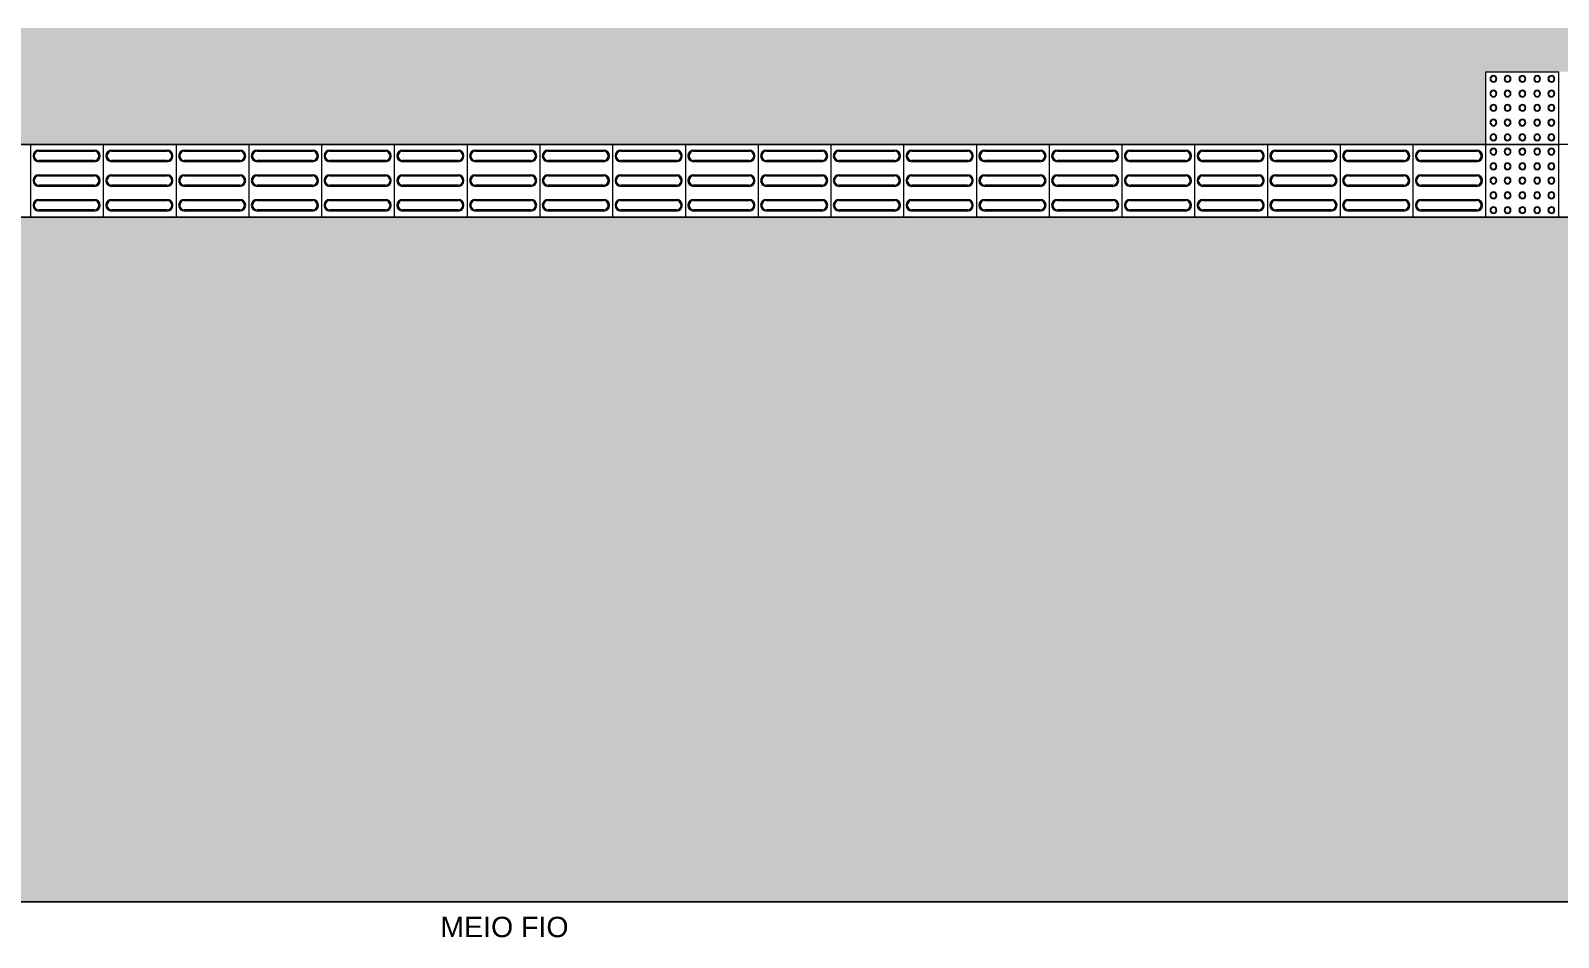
# Model space of a CAD drawing. Header units: inches. Extents: x 44782 to 44933, y 6798 to 6838.
# Drawn here: x 44794.42 to 44799.66, y 6800.51 to 6803.63 of the extents above; entities that cross this region are included whole.
import ezdxf

# ---------------------------------------------------------------- set-up
doc = ezdxf.new("R2010")
doc.units = ezdxf.units.IN
doc.header["$MEASUREMENT"] = 0
doc.linetypes.add('HIDDEN', pattern=[9.525, 6.35, -3.175])
doc.layers.add('at_Entity', color=7, linetype='Continuous', lineweight=9)
doc.layers.add('PISO TATIL', color=30, linetype='Continuous', lineweight=0)
doc.layers.add('H. PAVER CINZA 1', color=252, linetype='Continuous')
doc.layers.add('TEXTO01', color=7, linetype='Continuous')
doc.styles.get("Standard").update_dxf_attribs({"font": 'txt.shx', "height": 0.18})

# ---------------------------------------------------------------- blocks, each defined once
blk = doc.blocks.new('A$C2E097F99')
at = {"layer": 'at_Entity', "color": 30, "true_color": 0xff7f00}
for p, q in [((0, 0.2498), (0.25, 0.2498)), ((0, 0.2498), (0, 0)), ((0.25, 0.2498), (0.25, 0)), ((0.0002, 0), (0.25, 0))]:
    blk.add_line(p, q, dxfattribs=at)
for centre, radius, start, end in [((0.0266, 0.2255), 0.0116, 90, 180), ((0.0266, 0.2255), 0.0116, 180, 270), ((0.0266, 0.2255), 0.00953, 90, 180), ((0.0266, 0.2255), 0.00953, 180, 270), ((0.0266, 0.2255), 0.0116, 360, 90), ((0.0266, 0.2255), 0.00953, 360, 90), ((0.0266, 0.2255), 0.00953, 270, 0), ((0.0266, 0.2255), 0.0116, 270, 0), ((0.0753, 0.2255), 0.0116, 90, 180), ((0.0753, 0.2255), 0.0116, 180, 270), ((0.0753, 0.2255), 0.00953, 90, 180), ((0.0753, 0.2255), 0.00953, 180, 270), ((0.0753, 0.2255), 0.0116, 360, 90), ((0.0753, 0.2255), 0.00953, 360, 90), ((0.0753, 0.2255), 0.00953, 270, 0), ((0.0753, 0.2255), 0.0116, 270, 0), ((0.1261, 0.2255), 0.0116, 90, 180), ((0.1261, 0.2255), 0.0116, 180, 270), ((0.1261, 0.2255), 0.00953, 90, 180), ((0.1261, 0.2255), 0.00953, 180, 270), ((0.1261, 0.2255), 0.0116, 360, 90), ((0.1261, 0.2255), 0.00953, 360, 90), ((0.1261, 0.2255), 0.00953, 270, 0), ((0.1261, 0.2255), 0.0116, 270, 0), ((0.177, 0.2255), 0.0116, 90, 180), ((0.177, 0.2255), 0.0116, 180, 270), ((0.177, 0.2255), 0.00953, 90, 180), ((0.177, 0.2255), 0.00953, 180, 270), ((0.177, 0.2255), 0.0116, 360, 90), ((0.177, 0.2255), 0.00953, 360, 90), ((0.177, 0.2255), 0.00953, 270, 0), ((0.177, 0.2255), 0.0116, 270, 0), ((0.2257, 0.2255), 0.0116, 90, 180), ((0.2257, 0.2255), 0.0116, 180, 270), ((0.2257, 0.2255), 0.00953, 90, 180), ((0.2257, 0.2255), 0.00953, 180, 270), ((0.2257, 0.2255), 0.0116, 360, 90), ((0.2257, 0.2255), 0.00953, 360, 90), ((0.2257, 0.2255), 0.00953, 270, 0), ((0.2257, 0.2255), 0.0116, 270, 0), ((0.0266, 0.1747), 0.0116, 90, 180), ((0.0266, 0.1747), 0.0116, 180, 270), ((0.0266, 0.1747), 0.00953, 90, 180), ((0.0266, 0.1747), 0.00953, 180, 270), ((0.0266, 0.1747), 0.0116, 360, 90), ((0.0266, 0.1747), 0.00953, 360, 90), ((0.0266, 0.1747), 0.00953, 270, 0), ((0.0266, 0.1747), 0.0116, 270, 0), ((0.0753, 0.1747), 0.0116, 90, 180), ((0.0753, 0.1747), 0.0116, 180, 270), ((0.0753, 0.1747), 0.00953, 90, 180), ((0.0753, 0.1747), 0.00953, 180, 270), ((0.0753, 0.1747), 0.0116, 360, 90), ((0.0753, 0.1747), 0.00953, 360, 90), ((0.0753, 0.1747), 0.00953, 270, 0), ((0.0753, 0.1747), 0.0116, 270, 0), ((0.1261, 0.1747), 0.0116, 90, 180), ((0.1261, 0.1747), 0.0116, 180, 270), ((0.1261, 0.1747), 0.00953, 90, 180), ((0.1261, 0.1747), 0.00953, 180, 270), ((0.1261, 0.1747), 0.0116, 360, 90), ((0.1261, 0.1747), 0.00953, 360, 90), ((0.1261, 0.1747), 0.00953, 270, 0), ((0.1261, 0.1747), 0.0116, 270, 0), ((0.177, 0.1747), 0.0116, 90, 180), ((0.177, 0.1747), 0.0116, 180, 270), ((0.177, 0.1747), 0.00953, 90, 180), ((0.177, 0.1747), 0.00953, 180, 270), ((0.177, 0.1747), 0.0116, 360, 90), ((0.177, 0.1747), 0.00953, 360, 90), ((0.177, 0.1747), 0.00953, 270, 0), ((0.177, 0.1747), 0.0116, 270, 0), ((0.2257, 0.1747), 0.0116, 90, 180), ((0.2257, 0.1747), 0.0116, 180, 270), ((0.2257, 0.1747), 0.00953, 90, 180), ((0.2257, 0.1747), 0.00953, 180, 270), ((0.2257, 0.1747), 0.0116, 360, 90), ((0.2257, 0.1747), 0.00953, 360, 90), ((0.2257, 0.1747), 0.00953, 270, 0), ((0.2257, 0.1747), 0.0116, 270, 0), ((0.0266, 0.126), 0.0116, 90, 180), ((0.0266, 0.126), 0.0116, 180, 270), ((0.0266, 0.126), 0.00953, 90, 180), ((0.0266, 0.126), 0.00953, 180, 270), ((0.0266, 0.126), 0.0116, 360, 90), ((0.0266, 0.126), 0.00953, 360, 90), ((0.0266, 0.126), 0.00953, 270, 0), ((0.0266, 0.126), 0.0116, 270, 0), ((0.0753, 0.126), 0.0116, 90, 180), ((0.0753, 0.126), 0.0116, 180, 270), ((0.0753, 0.126), 0.00953, 90, 180), ((0.0753, 0.126), 0.00953, 180, 270), ((0.0753, 0.126), 0.0116, 360, 90), ((0.0753, 0.126), 0.00953, 360, 90), ((0.0753, 0.126), 0.00953, 270, 0), ((0.0753, 0.126), 0.0116, 270, 0), ((0.1261, 0.126), 0.0116, 90, 180), ((0.1261, 0.126), 0.0116, 180, 270), ((0.1261, 0.126), 0.00953, 90, 180), ((0.1261, 0.126), 0.00953, 180, 270), ((0.1261, 0.126), 0.0116, 360, 90), ((0.1261, 0.126), 0.00953, 360, 90), ((0.1261, 0.126), 0.00953, 270, 0), ((0.1261, 0.126), 0.0116, 270, 0), ((0.177, 0.126), 0.0116, 90, 180), ((0.177, 0.126), 0.0116, 180, 270), ((0.177, 0.126), 0.00953, 90, 180), ((0.177, 0.126), 0.00953, 180, 270), ((0.177, 0.126), 0.0116, 360, 90), ((0.177, 0.126), 0.00953, 360, 90), ((0.177, 0.126), 0.00953, 270, 0), ((0.177, 0.126), 0.0116, 270, 0), ((0.2257, 0.126), 0.0116, 90, 180), ((0.2257, 0.126), 0.0116, 180, 270), ((0.2257, 0.126), 0.00953, 90, 180), ((0.2257, 0.126), 0.00953, 180, 270), ((0.2257, 0.126), 0.0116, 360, 90), ((0.2257, 0.126), 0.00953, 360, 90), ((0.2257, 0.126), 0.00953, 270, 0), ((0.2257, 0.126), 0.0116, 270, 0), ((0.0266, 0.0752), 0.0116, 90, 180), ((0.0266, 0.0752), 0.0116, 180, 270), ((0.0266, 0.0752), 0.00953, 90, 180), ((0.0266, 0.0752), 0.00953, 180, 270), ((0.0266, 0.0752), 0.0116, 360, 90), ((0.0266, 0.0752), 0.00953, 360, 90), ((0.0266, 0.0752), 0.00953, 270, 0), ((0.0266, 0.0752), 0.0116, 270, 0), ((0.0753, 0.0752), 0.0116, 90, 180), ((0.0753, 0.0752), 0.0116, 180, 270), ((0.0753, 0.0752), 0.00953, 90, 180), ((0.0753, 0.0752), 0.00953, 180, 270), ((0.0753, 0.0752), 0.0116, 360, 90), ((0.0753, 0.0752), 0.00953, 360, 90), ((0.0753, 0.0752), 0.00953, 270, 0), ((0.0753, 0.0752), 0.0116, 270, 0), ((0.1261, 0.0752), 0.0116, 90, 180), ((0.1261, 0.0752), 0.0116, 180, 270), ((0.1261, 0.0752), 0.00953, 90, 180), ((0.1261, 0.0752), 0.00953, 180, 270), ((0.1261, 0.0752), 0.0116, 360, 90), ((0.1261, 0.0752), 0.00953, 360, 90), ((0.1261, 0.0752), 0.00953, 270, 0), ((0.1261, 0.0752), 0.0116, 270, 0), ((0.177, 0.0752), 0.0116, 90, 180), ((0.177, 0.0752), 0.0116, 180, 270), ((0.177, 0.0752), 0.00953, 90, 180), ((0.177, 0.0752), 0.00953, 180, 270), ((0.177, 0.0752), 0.0116, 360, 90), ((0.177, 0.0752), 0.00953, 360, 90), ((0.177, 0.0752), 0.00953, 270, 0), ((0.177, 0.0752), 0.0116, 270, 0), ((0.2257, 0.0752), 0.0116, 90, 180), ((0.2257, 0.0752), 0.0116, 180, 270), ((0.2257, 0.0752), 0.00953, 90, 180), ((0.2257, 0.0752), 0.00953, 180, 270), ((0.2257, 0.0752), 0.0116, 360, 90), ((0.2257, 0.0752), 0.00953, 360, 90), ((0.2257, 0.0752), 0.00953, 270, 0), ((0.2257, 0.0752), 0.0116, 270, 0), ((0.0266, 0.0243), 0.0116, 90, 180), ((0.0266, 0.0243), 0.0116, 180, 270), ((0.0266, 0.0243), 0.00953, 90, 180), ((0.0266, 0.0243), 0.00953, 180, 270), ((0.0266, 0.0243), 0.0116, 360, 90), ((0.0266, 0.0243), 0.00953, 360, 90), ((0.0266, 0.0243), 0.00953, 270, 0), ((0.0266, 0.0243), 0.0116, 270, 0), ((0.0753, 0.0243), 0.0116, 90, 180), ((0.0753, 0.0243), 0.0116, 180, 270), ((0.0753, 0.0243), 0.00953, 90, 180), ((0.0753, 0.0243), 0.00953, 180, 270), ((0.0753, 0.0243), 0.0116, 360, 90), ((0.0753, 0.0243), 0.00953, 360, 90), ((0.0753, 0.0243), 0.00953, 270, 0), ((0.0753, 0.0243), 0.0116, 270, 0), ((0.1261, 0.0243), 0.0116, 90, 180), ((0.1261, 0.0243), 0.0116, 180, 270), ((0.1261, 0.0243), 0.00953, 90, 180), ((0.1261, 0.0243), 0.00953, 180, 270), ((0.1261, 0.0243), 0.0116, 360, 90), ((0.1261, 0.0243), 0.00953, 360, 90), ((0.1261, 0.0243), 0.00953, 270, 0), ((0.1261, 0.0243), 0.0116, 270, 0), ((0.177, 0.0243), 0.0116, 90, 180), ((0.177, 0.0243), 0.0116, 180, 270), ((0.177, 0.0243), 0.00953, 90, 180), ((0.177, 0.0243), 0.00953, 180, 270), ((0.177, 0.0243), 0.0116, 360, 90), ((0.177, 0.0243), 0.00953, 360, 90), ((0.177, 0.0243), 0.00953, 270, 0), ((0.177, 0.0243), 0.0116, 270, 0), ((0.2257, 0.0243), 0.0116, 90, 180), ((0.2257, 0.0243), 0.0116, 180, 270), ((0.2257, 0.0243), 0.00953, 90, 180), ((0.2257, 0.0243), 0.00953, 180, 270), ((0.2257, 0.0243), 0.0116, 360, 90), ((0.2257, 0.0243), 0.00953, 360, 90), ((0.2257, 0.0243), 0.00953, 270, 0), ((0.2257, 0.0243), 0.0116, 270, 0)]:
    blk.add_arc(centre, radius, start, end, dxfattribs=at)
blk = doc.blocks.new('A$C4E6C04E1')
at = {"layer": 'at_Entity', "color": 160, "true_color": 0x003fff}
for p, q in [((0, 0.2498), (0, 0)), ((0, 0.2498), (0.2498, 0.2498)), ((0.0286, 0.2308), (0.2191, 0.2308)), ((0.0286, 0.2266), (0.2191, 0.2266)), ((0.2498, 0.2498), (0.2498, 0)), ((0.2191, 0.1948), (0.0286, 0.1948)), ((0.2191, 0.1906), (0.0286, 0.1906)), ((0.0286, 0.1461), (0.2191, 0.1461)), ((0.0286, 0.1419), (0.2191, 0.1419)), ((0.2191, 0.1101), (0.0286, 0.1101)), ((0.2191, 0.1059), (0.0286, 0.1059)), ((0.0286, 0.0614), (0.2191, 0.0614)), ((0.0286, 0.0572), (0.2191, 0.0572)), ((0.2191, 0.0254), (0.0286, 0.0254)), ((0.2191, 0.0212), (0.0286, 0.0212)), ((0.2498, 0), (0, 0))]:
    blk.add_line(p, q, dxfattribs=at)
for centre, radius, start, end in [((0.0286, 0.2107), 0.0201, 90, 180), ((0.0286, 0.2107), 0.0201, 180, 270), ((0.0286, 0.2107), 0.0159, 90, 180), ((0.0286, 0.2107), 0.0159, 180, 270), ((0.2191, 0.2107), 0.0201, 0.2555, 90), ((0.2191, 0.2107), 0.0159, 0.2555, 90), ((0.2191, 0.2107), 0.0201, 270.5108, 0.2554), ((0.2191, 0.2107), 0.0159, 270.5108, 0.2553), ((0.0286, 0.126), 0.0201, 90, 180), ((0.0286, 0.126), 0.0201, 180, 270), ((0.0286, 0.126), 0.0159, 90, 180), ((0.0286, 0.126), 0.0159, 180, 270), ((0.2191, 0.126), 0.0201, 0.2555, 90), ((0.2191, 0.126), 0.0159, 0.2555, 90), ((0.2191, 0.126), 0.0201, 270.5108, 0.2554), ((0.2191, 0.126), 0.0159, 270.5108, 0.2553), ((0.0286, 0.0413), 0.0201, 90, 180), ((0.0286, 0.0413), 0.0159, 90, 180), ((0.2191, 0.0413), 0.0201, 0.2555, 90), ((0.2191, 0.0413), 0.0159, 0.2555, 90), ((0.0286, 0.0413), 0.0201, 180, 270), ((0.0286, 0.0413), 0.0159, 180, 270), ((0.2191, 0.0413), 0.0201, 270.5108, 0.2554), ((0.2191, 0.0413), 0.0159, 270.5108, 0.2553)]:
    blk.add_arc(centre, radius, start, end, dxfattribs=at)

msp = doc.modelspace()

# ---------------------------------------------------------------- hatches: boundary and pattern name
at = {"layer": 'H. PAVER CINZA 1'}
h = msp.add_hatch(color=256, dxfattribs=at)
h.paths.add_polyline_path([(44800.6145, 6802.9871), (44800.4136, 6802.9871), (44800.1638, 6802.9871), (44799.9139, 6802.9871), (44799.6639, 6802.9871), (44799.4139, 6802.9871), (44799.1639, 6802.9871), (44798.9141, 6802.9871), (44798.6642, 6802.9871), (44798.4144, 6802.9871), (44798.1645, 6802.9871), (44797.9147, 6802.9871), (44797.6648, 6802.9871), (44797.415, 6802.9871), (44797.1651, 6802.9871), (44796.9153, 6802.9871), (44796.6654, 6802.9871), (44796.4156, 6802.9871), (44796.1657, 6802.9871), (44795.9159, 6802.9871), (44795.666, 6802.9871), (44795.4162, 6802.9871), (44795.1663, 6802.9871), (44794.9165, 6802.9871), (44794.6666, 6802.9871), (44794.4168, 6802.9871), (44794.1669, 6802.9871), (44793.9171, 6802.9871), (44793.6672, 6802.9871), (44793.4174, 6802.9871), (44793.1676, 6802.9871), (44792.9177, 6802.9871), (44792.6679, 6802.9871), (44792.418, 6802.9871), (44785.3153, 6802.9871), (44785.3153, 6800.6362), (44800.6145, 6800.6362)])
h.paths.add_polyline_path([(44799.4138, 6803.4868), (44799.6638, 6803.4868), (44799.8839, 6803.4868), (44799.7477, 6803.5898), (44799.7832, 6803.6368), (44785.3153, 6803.6378), (44785.3153, 6803.2379), (44792.418, 6803.2368), (44792.418, 6803.237), (44792.6679, 6803.237), (44792.9177, 6803.237), (44793.1676, 6803.237), (44793.4174, 6803.237), (44793.6672, 6803.237), (44793.9171, 6803.237), (44794.1669, 6803.237), (44794.4168, 6803.237), (44794.6666, 6803.237), (44794.9165, 6803.237), (44795.1663, 6803.237), (44795.4162, 6803.237), (44795.666, 6803.237), (44795.9159, 6803.237), (44796.1657, 6803.237), (44796.4156, 6803.237), (44796.6654, 6803.237), (44796.9153, 6803.237), (44797.1651, 6803.237), (44797.415, 6803.237), (44797.6648, 6803.237), (44797.9147, 6803.237), (44798.1645, 6803.237), (44798.4144, 6803.237), (44798.6642, 6803.237), (44798.9141, 6803.237), (44799.1639, 6803.237), (44799.4138, 6803.237)])
h.paths.add_polyline_path([(44800.6145, 6803.6368), (44800.0964, 6803.6368), (44799.9831, 6803.4868), (44800.1638, 6803.4868), (44800.1638, 6803.237), (44800.4136, 6803.237), (44800.6145, 6803.237)])
h.paths.add_polyline_path([(44804.9122, 6803.6368), (44800.6145, 6803.6368), (44800.6145, 6803.237), (44800.6635, 6803.237), (44800.9133, 6803.237), (44801.1632, 6803.237), (44801.413, 6803.237), (44801.6629, 6803.237), (44801.9127, 6803.237), (44802.1626, 6803.237), (44802.4124, 6803.237), (44802.6623, 6803.237), (44802.9121, 6803.237), (44803.162, 6803.237), (44803.4118, 6803.237), (44803.6617, 6803.237), (44803.9115, 6803.237), (44804.1614, 6803.237), (44804.4112, 6803.237), (44804.661, 6803.237), (44804.9122, 6803.237)])
h.paths.add_polyline_path([(44802.3112, 6800.7986), (44803.1893, 6800.7986), (44803.1893, 6800.9598), (44802.3112, 6800.9598)])

# ---------------------------------------------------------------- linework, layer by layer
at = {"layer": 'at_Entity', "color": 252, "true_color": 0x989898}
for p, q in [((44785.3153, 6803.2368), (44799.5141, 6803.2368)), ((44785.3153, 6802.9871), (44800.6145, 6802.9871)), ((44785.3153, 6800.6362), (44800.6145, 6800.6362))]:
    msp.add_line(p, q, dxfattribs=at)
at = {"layer": 'at_Entity', "color": 0}
for p, q in [((44830.6055, 6803.2368), (44785.3153, 6803.2368)), ((44830.6055, 6802.9871), (44785.3153, 6802.9871)), ((44830.6055, 6800.6362), (44785.3153, 6800.6362))]:
    msp.add_line(p, q, dxfattribs=at)

# ---------------------------------------------------------------- block references
at = {"layer": 'PISO TATIL', "linetype": 'HIDDEN'}
for name, p in [('A$C2E097F99', (44799.4138, 6803.237)), ('A$C4E6C04E1', (44794.4168, 6802.9871)), ('A$C4E6C04E1', (44794.6666, 6802.9871)), ('A$C4E6C04E1', (44794.9165, 6802.9871)), ('A$C4E6C04E1', (44795.1663, 6802.9871)), ('A$C4E6C04E1', (44795.4162, 6802.9871)), ('A$C4E6C04E1', (44795.666, 6802.9871)), ('A$C4E6C04E1', (44795.9159, 6802.9871)), ('A$C4E6C04E1', (44796.1657, 6802.9871)), ('A$C4E6C04E1', (44796.4156, 6802.9871)), ('A$C4E6C04E1', (44796.6654, 6802.9871)), ('A$C4E6C04E1', (44796.9153, 6802.9871)), ('A$C4E6C04E1', (44797.1651, 6802.9871)), ('A$C4E6C04E1', (44797.415, 6802.9871)), ('A$C4E6C04E1', (44797.6648, 6802.9871)), ('A$C4E6C04E1', (44797.9147, 6802.9871)), ('A$C4E6C04E1', (44798.1645, 6802.9871)), ('A$C4E6C04E1', (44798.4144, 6802.9871)), ('A$C4E6C04E1', (44798.6642, 6802.9871)), ('A$C4E6C04E1', (44798.9141, 6802.9871)), ('A$C4E6C04E1', (44799.1639, 6802.9871)), ('A$C2E097F99', (44799.4138, 6802.9871))]:
    msp.add_blockref(name, p, dxfattribs=at)

# ---------------------------------------------------------------- texts
at = {"layer": 'TEXTO01', "lineweight": 9, "insert": (44795.8243, 6800.5853), "char_height": 0.104, "attachment_point": 1}
msp.add_mtext_dynamic_manual_height_columns('{\\fArial|b0|i0|c0|p34;\\H0.67308x;MEIO FIO}', width=2.174676, gutter_width=1, heights=[0], dxfattribs=at)

doc.saveas('drawing.dxf')
